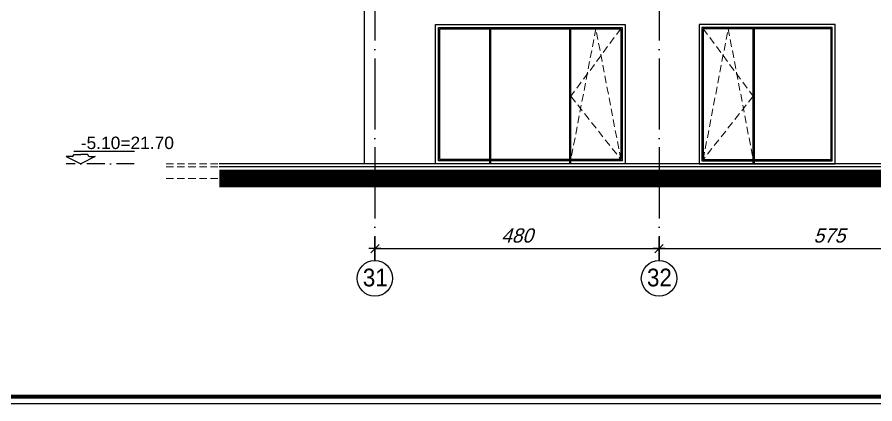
# Model space of a CAD drawing. Extents: x 9615146 to 9672346, y 4699603 to 4705703.
# Drawn here: x 9655681 to 9657130, y 4699603 to 4700256 of the extents above; entities that cross this region are included whole.
import ezdxf
from ezdxf.enums import TextEntityAlignment as Align

# ---------------------------------------------------------------- set-up
doc = ezdxf.new("R2010")
doc.units = 0
doc.header["$LTSCALE"] = 0.5
doc.header["$MEASUREMENT"] = 0
doc.header["$PDSIZE"] = -1
for name, pattern in [('ACAD_ISO04W100', [30, 24, -3, 0, -3]), ('DASHED', [0.75, 0.5, -0.25]), ('OSI1000', [5, 3, -1, 0, -1])]:
    doc.linetypes.add(name, pattern=pattern)
doc.layers.get('0').update_dxf_attribs({"color": 251, "linetype": 'CONTINUOUS'})
doc.layers.get('Defpoints').update_dxf_attribs({"color": 251, "linetype": 'CONTINUOUS'})
for name, color, linetype in [('_axis', 1, 'ACAD_ISO04W100'), ('_axis_num', 1, 'CONTINUOUS'), ('_dimension', 4, 'CONTINUOUS'), ('_dimension_evel', 4, 'CONTINUOUS'), ('_hatch', 9, 'CONTINUOUS'), ('_table', 3, 'CONTINUOUS'), ('fasadi', 147, 'CONTINUOUS')]:
    doc.layers.add(name, color=color, linetype=linetype)
doc.layers.add('_punk', color=8, linetype='DASHED', lineweight=9)
doc.styles.add('HEB1', font='', dxfattribs={"width": 0.8, "oblique": 17})
doc.styles.add('POMESHTENIA', font='arial.ttf', dxfattribs={"width": 0.9})
doc.styles.add('WIN', font='swindos.shx', dxfattribs={"oblique": 17})
doc.styles.get('HEB1').set_extended_font_data('HebarU Cyr')
doc.dimstyles.new('dim_50', dxfattribs={"dimtxt": 24, "dimasz": 1, "dimexe": 30, "dimexo": 0, "dimgap": 10, "dimtad": 1, "dimdec": 1, "dimrnd": 0.5, "dimdsep": 46, "dimtxsty": 'WIN', "dimblk1": '1', "dimblk2": '1', "dimsah": 1, "dimcen": 15, "dimdle": 10, "dimse1": 1, "dimse2": 1, "dimadec": 0, "dimazin": 0, "dimtfac": 1, "dimtdec": 1, "dimtix": 1, "dimtmove": 2, "dimatfit": 3, "dimldrblk": '1', "dimfxl": 1, "dimtolj": 1, "dimarcsym": 0})

# ---------------------------------------------------------------- blocks, each defined once
blk = doc.blocks.new('rtyre')
at = {"layer": '_dimension_evel', "ltscale": 20}
for p, q in [((-21.1, 37.8), (161.6, 37.8)), ((-21.1, 28.3), (-21.1, 26.8)), ((-21.1, 28.3), (0, 28.3)), ((21.1, 28.3), (0, 28.3)), ((21.1, 28.3), (21.1, 26.8)), ((-26, 21.9), (-43.7, 21.9)), ((-43.7, 21.9), (0, 0)), ((43.7, 21.9), (0, 0)), ((26, 21.9), (43.7, 21.9))]:
    blk.add_line(p, q, dxfattribs=at)
for centre, major_axis, start_param, end_param in [((-26, 26.8), (3.46, 3.46), 3.926991, 5.497787), ((26, 26.8), (-3.46, 3.46), 0.785398, 2.356194)]:
    blk.add_ellipse(centre, major_axis=major_axis, ratio=1, start_param=start_param, end_param=end_param, dxfattribs=at)
at = {"layer": '_dimension_evel', "linetype": 'OSI1000', "ltscale": 20, "style": 'HEB1', "oblique": 360, "width": 0.8}
blk.add_attdef('+12.50', (0, 44.2), '', height=42, rotation=360, dxfattribs=at)
blk = doc.blocks.new('1')
for p, q in [((0, 20), (0, -20)), ((-10, 0), (10, 0)), ((-7.1, -7.1), (7.1, 7.1))]:
    blk.add_line(p, q)
blk = doc.blocks.new('*D69')
at = {"layer": '_dimension', "color": 0, "lineweight": -2, "ltscale": 30, "transparency": 16777216}
blk.add_line((9656286.4, 4699865.5), (9656764.4, 4699865.5), dxfattribs=at)
at = {"layer": 'Defpoints', "color": 0, "ltscale": 30, "transparency": 16777216}
for p in [(9656765.4, 4699865.5), (9656285.4, 4699845.3), (9656765.4, 4699845.3)]:
    blk.add_point(p, dxfattribs=at)
at = {"layer": '_dimension', "color": 0, "lineweight": -2, "ltscale": 30, "transparency": 16777216, "rotation": 180}
blk.add_blockref('1', (9656285.4, 4699865.5), dxfattribs=at)
at = {"layer": '_dimension', "color": 0, "lineweight": -2, "ltscale": 30, "transparency": 16777216}
blk.add_blockref('1', (9656765.4, 4699865.5), dxfattribs=at)
at = {"layer": '_dimension', "color": 0, "ltscale": 30, "transparency": 16777216, "insert": (9656525.4, 4699887.5), "char_height": 24, "attachment_point": 5, "style": 'WIN'}
blk.add_mtext('\\A1;480', dxfattribs=at)
blk = doc.blocks.new('*D70')
at = {"layer": '_dimension', "color": 0, "lineweight": -2, "ltscale": 30, "transparency": 16777216}
blk.add_line((9656766.4, 4699865.5), (9657339.4, 4699865.5), dxfattribs=at)
at = {"layer": 'Defpoints', "color": 0, "ltscale": 30, "transparency": 16777216}
for p in [(9657340.4, 4699865.5), (9656765.4, 4699845.3), (9657340.4, 4699845.3)]:
    blk.add_point(p, dxfattribs=at)
at = {"layer": '_dimension', "color": 0, "lineweight": -2, "ltscale": 30, "transparency": 16777216, "rotation": 180}
blk.add_blockref('1', (9656765.4, 4699865.5), dxfattribs=at)
at = {"layer": '_dimension', "color": 0, "lineweight": -2, "ltscale": 30, "transparency": 16777216}
blk.add_blockref('1', (9657340.4, 4699865.5), dxfattribs=at)
at = {"layer": '_dimension', "color": 0, "ltscale": 30, "transparency": 16777216, "insert": (9657052.9, 4699887.5), "char_height": 24, "attachment_point": 5, "style": 'WIN'}
blk.add_mtext('\\A1;575', dxfattribs=at)

msp = doc.modelspace()

# ---------------------------------------------------------------- linework, layer by layer
at = {"layer": '_axis', "ltscale": 10}
for p, q in [((9656285.39, 4702288.08), (9656285.39, 4699845.26)), ((9656765.39, 4702288.08), (9656765.39, 4699845.26))]:
    msp.add_line(p, q, dxfattribs=at)
at = {"layer": '_axis_num'}
for centre in [(9656285.39, 4699815.26), (9656765.39, 4699815.26)]:
    msp.add_circle(centre, 30, dxfattribs=at)
at = {"layer": '_dimension_evel', "linetype": 'OSI1000', "ltscale": 20}
msp.add_line((9655879.02, 4700008.84), (9655764.09, 4700008.84), dxfattribs=at)
at = {"layer": '_hatch', "color": 252, "ltscale": 10, "const_width": 30}
msp.add_lwpolyline([(9658169.06, 4699983.84), (9656022.5, 4699983.84)], dxfattribs=at)
at = {"layer": '_punk', "ltscale": 50}
for p, q in [((9656700.89, 4700236.84), (9656616.39, 4700122.84)), ((9656658.64, 4700236.84), (9656616.39, 4700015.84)), ((9656700.89, 4700015.84), (9656658.64, 4700236.84)), ((9656839.89, 4700236.84), (9656924.39, 4700122.84)), ((9656839.89, 4700015.84), (9656882.14, 4700236.84)), ((9656882.14, 4700236.84), (9656924.39, 4700015.84)), ((9656616.39, 4700122.84), (9656700.89, 4700015.84)), ((9656924.39, 4700122.84), (9656839.89, 4700015.84)), ((9655932.71, 4700008.84), (9658313.52, 4700008.84)), ((9655932.71, 4700003.84), (9658313.52, 4700003.84)), ((9655932.71, 4699983.84), (9658313.52, 4699983.84))]:
    msp.add_line(p, q, dxfattribs=at)
at = {"layer": '_table', "ltscale": 10}
msp.add_lwpolyline([(9651746.03, 4702603.38), (9660046.03, 4702603.38), (9660046.03, 4699603.38), (9651746.03, 4699603.38)], close=True, dxfattribs=at)
at = {"layer": '_table', "ltscale": 10, "const_width": 6.84}
msp.add_lwpolyline([(9651897.71, 4702591.38), (9660034.03, 4702591.38), (9660034.03, 4699615.38), (9651897.71, 4699615.38)], close=True, dxfattribs=at)
at = {"layer": 'fasadi', "ltscale": 40, "extrusion": (1.79125e-10, 1, 3.83378e-46)}
msp.add_line((9656267.89, 4700008.84), (9656267.89, 4701543.84), dxfattribs=at)
at = {"layer": 'fasadi', "ltscale": 40}
for p, q in [((9656479.39, 4700008.84), (9656479.39, 4700236.84)), ((9656481.39, 4700008.84), (9656481.39, 4700236.84)), ((9656614.39, 4700008.84), (9656614.39, 4700236.84)), ((9656616.39, 4700008.84), (9656616.39, 4700236.84)), ((9656924.39, 4700008.84), (9656924.39, 4700236.84)), ((9656926.39, 4700008.84), (9656926.39, 4700236.84))]:
    msp.add_line(p, q, dxfattribs=at)
for points in [[(9656387.89, 4700243.84), (9656707.89, 4700243.84), (9656707.89, 4700008.84), (9656387.89, 4700008.84)], [(9657062.89, 4700243.84), (9656832.89, 4700243.84), (9656832.89, 4700008.84), (9657062.89, 4700008.84)], [(9656392.89, 4700238.84), (9656702.89, 4700238.84), (9656702.89, 4700013.84), (9656392.89, 4700013.84)], [(9656394.89, 4700236.84), (9656700.89, 4700236.84), (9656700.89, 4700015.84), (9656394.89, 4700015.84)], [(9657057.89, 4700238.84), (9656837.89, 4700238.84), (9656837.89, 4700013.84), (9657057.89, 4700013.84)], [(9657055.89, 4700236.84), (9656839.89, 4700236.84), (9656839.89, 4700015.84), (9657055.89, 4700015.84)]]:
    msp.add_lwpolyline(points, close=True, dxfattribs=at)
for points in [[(9658169.06, 4700008.84), (9656022.5, 4700008.84)], [(9658169.06, 4700003.84), (9656022.5, 4700003.84)]]:
    msp.add_lwpolyline(points, dxfattribs=at)

# ---------------------------------------------------------------- block references
at = {"layer": '_dimension_evel', "linetype": 'OSI1000', "ltscale": 20}
ref = msp.add_blockref('rtyre', (9655788.55, 4700008.84), dxfattribs=dict(at, xscale=0.5600000023841858, yscale=0.5600000023841858, zscale=0.5600000023841858))
ref.add_attrib('+12.50', '-5.10=21.70', (9655788.55, 4700033.61, 0), dxfattribs={"linetype": 'OSI1000', "ltscale": 20, "height": 21, "style": 'POMESHTENIA'})

# ---------------------------------------------------------------- texts
at = {"layer": '_axis_num', "style": 'POMESHTENIA', "width": 0.9}
for s, p in [('31', (9656265.02, 4699816.69)), ('32', (9656745.02, 4699816.69))]:
    msp.add_text(s, height=30, dxfattribs=at).set_placement(p, align=Align.MIDDLE_LEFT)

# ---------------------------------------------------------------- dimensions: what is measured, and where the dimension line sits
at = {"layer": '_dimension', "ltscale": 30}
for base, p1, p2, picture, middle in [((9656765.39, 4699865.52), (9656285.39, 4699845.26), (9656765.39, 4699845.26), '*D69', (9656525.39, 4699887.52)), ((9657340.39, 4699865.52), (9656765.39, 4699845.26), (9657340.39, 4699845.26), '*D70', (9657052.89, 4699887.52))]:
    dim = msp.add_linear_dim(base=base, p1=p1, p2=p2, dimstyle='dim_50', dxfattribs=at)
    dim.commit()
    dim.dimension.update_dxf_attribs({"geometry": picture, "text_midpoint": middle})

doc.saveas('drawing.dxf')
